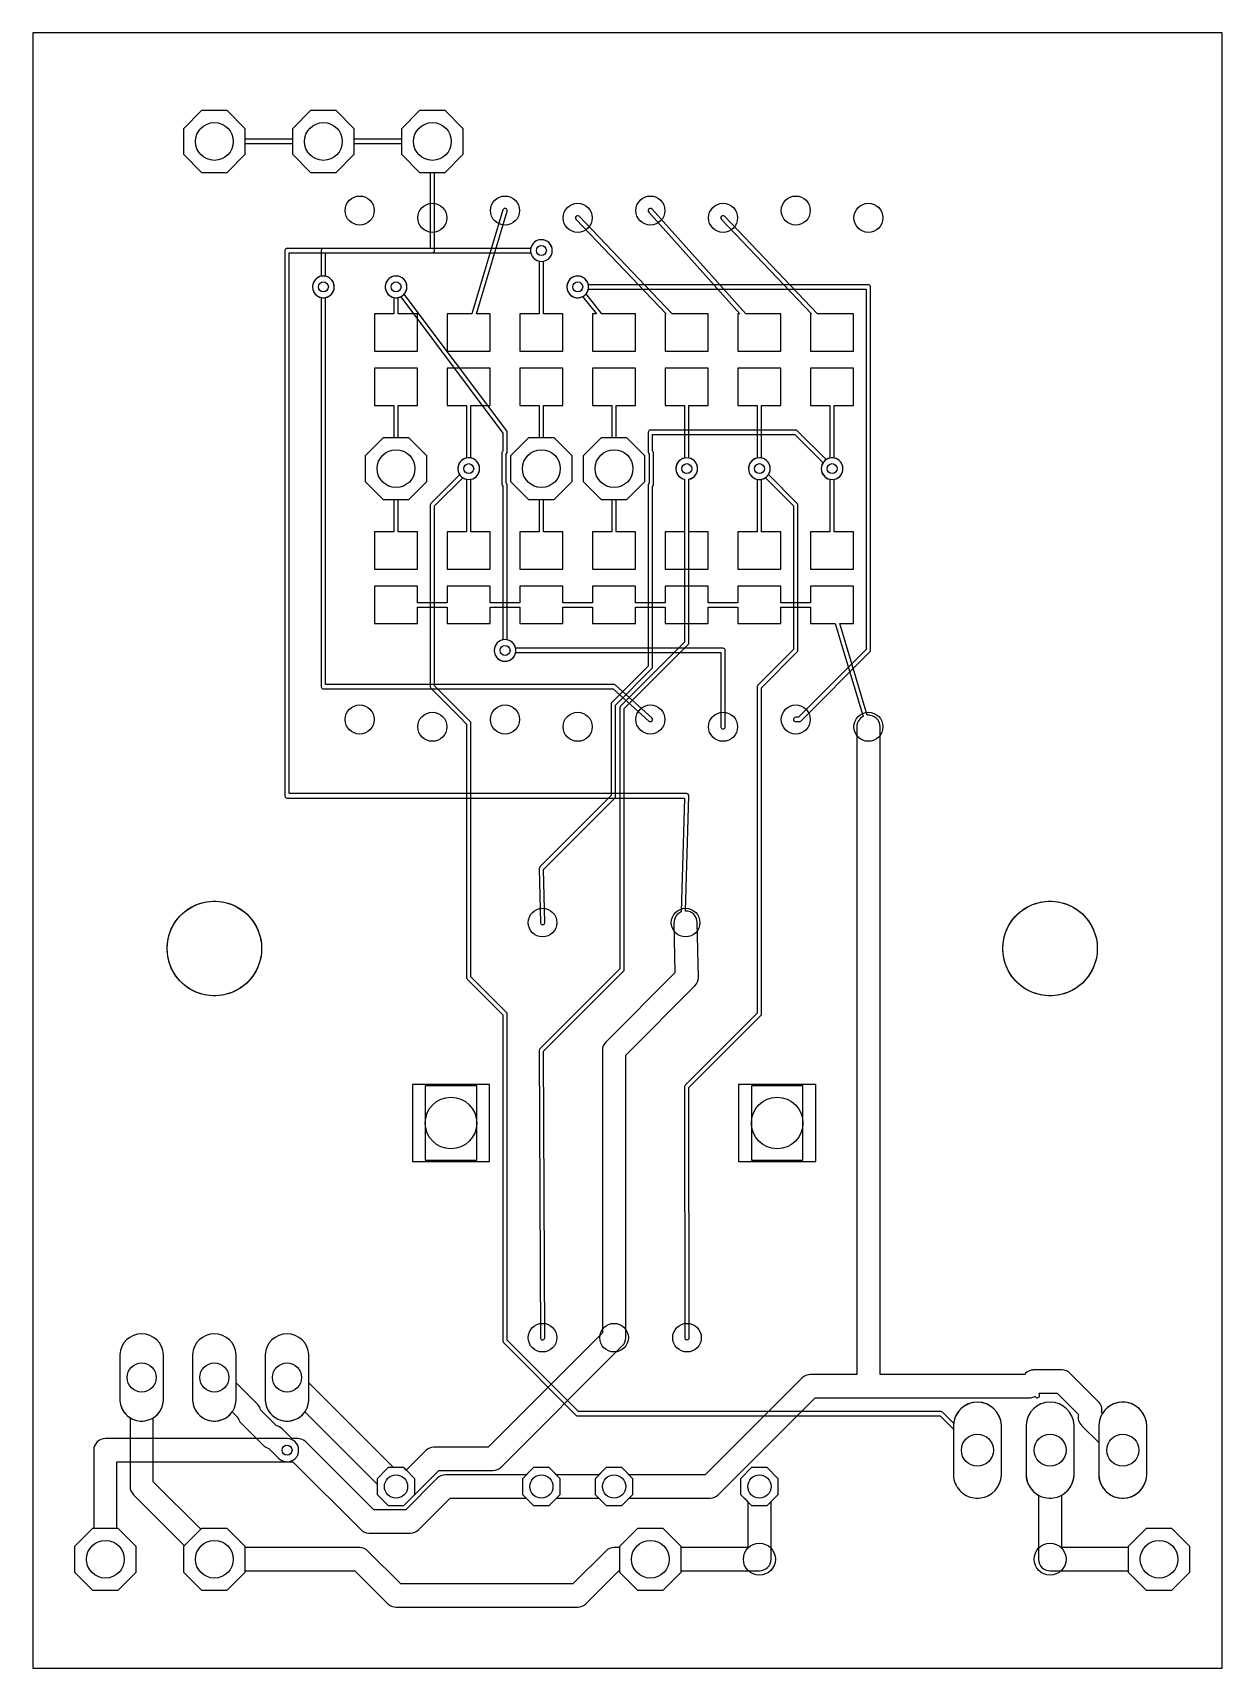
# Model space of a CAD drawing. Header units: millimetres. Extents: x 0 to 41.6, y 0 to 57.1.
import ezdxf

# ---------------------------------------------------------------- set-up
doc = ezdxf.new("R2010")
doc.units = ezdxf.units.MM

msp = doc.modelspace()

# ---------------------------------------------------------------- linework, layer by layer
at = {"layer": '16_copper'}
for points in [[(7.429, 52.893), (7.429, 53.787), (6.797, 54.419), (5.903, 54.419), (5.271, 53.787), (5.271, 52.893), (5.903, 52.261), (6.797, 52.261)], [(11.24, 52.893), (11.24, 53.787), (10.607, 54.419), (9.713, 54.419), (9.081, 53.787), (9.081, 52.893), (9.713, 52.261), (10.607, 52.261)], [(15.05, 52.893), (15.05, 53.787), (14.417, 54.419), (13.523, 54.419), (12.891, 53.787), (12.891, 52.893), (13.523, 52.261), (14.417, 52.261)], [(13.78, 41.463), (13.78, 42.357), (13.147, 42.989), (12.253, 42.989), (11.62, 42.357), (11.62, 41.463), (12.253, 40.831), (13.147, 40.831)], [(18.86, 41.463), (18.86, 42.357), (18.227, 42.989), (17.333, 42.989), (16.701, 42.357), (16.701, 41.463), (17.333, 40.831), (18.227, 40.831)], [(21.399, 41.463), (21.399, 42.357), (20.767, 42.989), (19.873, 42.989), (19.241, 42.357), (19.241, 41.463), (19.873, 40.831), (20.767, 40.831)], [(15.97, 20.4), (13.27, 20.4), (13.27, 17.7), (15.97, 17.7)], [(27.37, 20.4), (24.67, 20.4), (24.67, 17.7), (27.37, 17.7)], [(13.36, 6.076), (13.36, 6.624), (12.974, 7.01), (12.426, 7.01), (12.04, 6.624), (12.04, 6.076), (12.426, 5.69), (12.974, 5.69)], [(18.44, 6.076), (18.44, 6.624), (18.054, 7.01), (17.506, 7.01), (17.12, 6.624), (17.12, 6.076), (17.506, 5.69), (18.054, 5.69)], [(20.98, 6.076), (20.98, 6.624), (20.594, 7.01), (20.046, 7.01), (19.66, 6.624), (19.66, 6.076), (20.046, 5.69), (20.594, 5.69)], [(26.06, 6.076), (26.06, 6.624), (25.674, 7.01), (25.126, 7.01), (24.74, 6.624), (24.74, 6.076), (25.126, 5.69), (25.674, 5.69)], [(7.429, 3.363), (7.429, 4.257), (6.797, 4.889), (5.903, 4.889), (5.271, 4.257), (5.271, 3.363), (5.903, 2.731), (6.797, 2.731)], [(22.669, 3.363), (22.669, 4.257), (22.037, 4.889), (21.143, 4.889), (20.511, 4.257), (20.511, 3.363), (21.143, 2.731), (22.037, 2.731)], [(40.45, 3.363), (40.45, 4.257), (39.817, 4.889), (38.923, 4.889), (38.291, 4.257), (38.291, 3.363), (38.923, 2.731), (39.817, 2.731)]]:
    msp.add_lwpolyline(points, close=True, dxfattribs=at)
for points in [[(10.234, 47.888, 0.818106), (10.236, 48.631), (10.236, 49.454), (17.409, 49.454, 0.996924), (18.152, 49.604), (18.139, 49.652, 0.764884), (17.409, 49.606), (10.16, 49.606, 0.414214), (10.084, 49.53), (10.084, 48.631), (10.038, 48.619), (9.992, 48.6), (9.949, 48.575), (9.91, 48.545), (9.875, 48.51), (9.845, 48.471), (9.82, 48.428), (9.801, 48.382), (9.788, 48.334), (9.782, 48.285), (9.782, 48.235), (9.788, 48.186), (9.801, 48.138), (9.82, 48.092), (9.845, 48.049), (9.875, 48.01), (9.91, 47.975), (9.949, 47.945), (9.992, 47.92), (10.038, 47.901), (10.086, 47.888), (10.135, 47.882), (10.185, 47.882)], [(16.584, 35.188, 0.818106), (16.586, 35.931), (16.586, 41.33, 0.14431), (16.574, 41.371), (16.569, 41.377, 0.075692), (16.548, 41.4), (16.548, 42.42, 0.274154), (16.586, 42.49), (16.586, 43.18, 0.162276), (16.571, 43.226), (12.984, 48.009, 0.938883), (12.45, 48.545), (12.415, 48.51, 0.813475), (12.862, 47.918), (16.434, 43.155), (16.434, 42.522, 0.075205), (16.413, 42.499), (16.407, 42.492, 0.141394), (16.396, 42.452), (16.396, 41.368, 0.274154), (16.434, 41.299), (16.434, 35.931), (16.388, 35.919), (16.342, 35.9), (16.299, 35.875), (16.26, 35.845), (16.225, 35.81), (16.195, 35.771), (16.17, 35.728), (16.151, 35.682), (16.138, 35.634), (16.132, 35.585), (16.132, 35.535), (16.138, 35.486), (16.151, 35.438), (16.17, 35.392), (16.195, 35.349), (16.225, 35.31), (16.26, 35.275), (16.299, 35.245), (16.342, 35.22), (16.388, 35.201), (16.436, 35.188), (16.485, 35.182), (16.535, 35.182)], [(26.805, 33.072, 0.169977), (26.851, 33.093), (29.264, 35.506, 0.198912), (29.286, 35.56), (29.286, 48.26, 0.414214), (29.21, 48.336), (19.421, 48.336, 0.996924), (18.678, 48.186), (18.691, 48.138, 0.764884), (19.421, 48.184), (29.134, 48.184), (29.134, 35.592), (26.765, 33.223), (26.67, 33.223, 0.871067), (26.649, 33.074), (26.67, 33.071), (26.797, 33.071)], [(17.833, 25.975, 0.371208), (17.896, 26.052), (17.857, 27.909), (20.348, 30.401, 0.198912), (20.371, 30.455), (20.371, 33.652), (21.644, 34.925, 0.198912), (21.666, 34.979), (21.666, 41.299, 0.274154), (21.704, 41.368), (21.704, 42.452, 0.14431), (21.692, 42.493), (21.687, 42.499, 0.075692), (21.666, 42.522), (21.666, 43.104), (26.638, 43.104), (27.624, 42.119, 0.996926), (28.255, 41.699), (28.28, 41.742, 0.764883), (27.731, 42.226), (26.724, 43.234, 0.198912), (26.67, 43.256), (21.59, 43.256, 0.414214), (21.514, 43.18), (21.514, 42.49, 0.274154), (21.552, 42.42), (21.552, 41.4, 0.075205), (21.531, 41.377), (21.526, 41.371, 0.141394), (21.514, 41.33), (21.514, 35.011), (20.241, 33.737, 0.198912), (20.218, 33.684), (20.218, 30.486), (17.726, 27.994, 0.204418), (17.704, 27.938), (17.744, 26.048), (17.747, 26.027), (17.757, 26.007), (17.772, 25.991), (17.79, 25.98), (17.811, 25.974)], [(33.13, 5.95, 0.36397), (33.858, 6.745), (33.858, 8.495, 0.92045), (32.188, 8.56), (31.804, 8.944, 0.198912), (31.75, 8.966), (19.082, 8.966), (16.586, 11.462), (16.586, 22.86, 0.198912), (16.564, 22.914), (15.316, 24.162), (15.316, 33.02, 0.198912), (15.294, 33.074), (15.027, 33.341, 0.066745), (15.014, 33.357), (14.434, 33.937, 0.062027), (14.419, 33.949), (14.046, 34.322), (14.046, 40.608), (15.031, 41.594, 0.996926), (15.451, 42.225), (15.408, 42.25, 0.764883), (14.924, 41.701), (13.916, 40.694, 0.198912), (13.894, 40.64), (13.894, 34.29, 0.198912), (13.916, 34.236), (14.323, 33.83, 0.064121), (14.338, 33.818), (14.895, 33.262, 0.064608), (14.907, 33.246), (15.164, 32.988), (15.164, 24.13, 0.198912), (15.186, 24.076), (16.434, 22.828), (16.434, 11.43, 0.198912), (16.456, 11.376), (18.996, 8.836, 0.198912), (19.05, 8.814), (31.718, 8.814), (32.182, 8.35), (32.182, 6.745), (32.188, 6.672), (32.201, 6.6), (32.22, 6.53), (32.245, 6.461), (32.276, 6.394), (32.312, 6.331), (32.354, 6.271), (32.401, 6.215), (32.453, 6.163), (32.509, 6.116), (32.569, 6.074), (32.633, 6.038), (32.699, 6.007), (32.768, 5.982), (32.838, 5.963), (32.91, 5.95), (32.983, 5.944), (33.057, 5.944)], [(17.832, 11.475, 0.3712), (17.896, 11.55), (17.856, 21.559), (20.653, 24.356, 0.198912), (20.676, 24.409), (20.676, 33.526), (22.914, 35.764, 0.198912), (22.936, 35.818), (22.936, 41.539, 0.996924), (22.786, 42.282), (22.738, 42.269, 0.764884), (22.784, 41.539), (22.784, 35.849), (20.546, 33.611, 0.198912), (20.523, 33.557), (20.523, 24.441), (17.726, 21.644, 0.199946), (17.704, 21.59), (17.744, 11.55), (17.747, 11.528), (17.756, 11.508), (17.771, 11.492), (17.789, 11.48), (17.81, 11.474)], [(22.881, 11.475, 0.371211), (22.946, 11.55), (22.936, 20.288), (25.454, 22.806, 0.198912), (25.476, 22.86), (25.476, 34.258), (26.724, 35.506, 0.198912), (26.746, 35.56), (26.746, 40.64, 0.198912), (26.724, 40.694), (25.716, 41.701, 0.996926), (25.085, 42.121), (25.06, 42.078, 0.764883), (25.609, 41.594), (26.594, 40.608), (26.594, 35.592), (25.346, 34.344, 0.198912), (25.324, 34.29), (25.324, 22.892), (22.806, 20.374, 0.199211), (22.784, 20.32), (22.794, 11.55), (22.797, 11.528), (22.806, 11.509), (22.82, 11.492), (22.839, 11.481), (22.86, 11.475)], [(3.922, 8.643, 0.357806), (4.572, 9.361), (4.572, 10.959, 0.95208), (3.048, 10.959), (3.048, 9.361), (3.055, 9.286), (3.07, 9.213), (3.092, 9.141), (3.12, 9.072), (3.156, 9.006), (3.197, 8.944), (3.245, 8.886), (3.298, 8.833), (3.356, 8.785), (3.418, 8.744), (3.484, 8.708), (3.553, 8.68), (3.625, 8.658), (3.698, 8.643), (3.773, 8.636), (3.847, 8.636)], [(6.462, 8.643, 0.357806), (7.112, 9.361), (7.112, 10.959, 0.95208), (5.588, 10.959), (5.588, 9.361), (5.595, 9.286), (5.61, 9.213), (5.632, 9.141), (5.66, 9.072), (5.696, 9.006), (5.737, 8.944), (5.785, 8.886), (5.838, 8.833), (5.896, 8.785), (5.958, 8.744), (6.024, 8.708), (6.093, 8.68), (6.165, 8.658), (6.238, 8.643), (6.313, 8.636), (6.387, 8.636)], [(9.002, 8.643, 0.357806), (9.652, 9.361), (9.652, 10.959, 0.95208), (8.128, 10.959), (8.128, 9.361), (8.135, 9.286), (8.15, 9.213), (8.172, 9.141), (8.2, 9.072), (8.236, 9.006), (8.277, 8.944), (8.325, 8.886), (8.378, 8.833), (8.436, 8.785), (8.498, 8.744), (8.564, 8.708), (8.633, 8.68), (8.705, 8.658), (8.778, 8.643), (8.853, 8.636), (8.927, 8.636)], [(35.67, 5.95, 0.36397), (36.398, 6.745), (36.398, 8.495, 0.957291), (34.722, 8.495), (34.722, 6.745), (34.728, 6.672), (34.741, 6.6), (34.76, 6.53), (34.785, 6.461), (34.816, 6.394), (34.852, 6.331), (34.894, 6.271), (34.941, 6.215), (34.993, 6.163), (35.049, 6.116), (35.109, 6.074), (35.173, 6.038), (35.239, 6.007), (35.308, 5.982), (35.378, 5.963), (35.45, 5.95), (35.523, 5.944), (35.597, 5.944)], [(38.21, 5.95, 0.36397), (38.938, 6.745), (38.938, 8.495, 0.957291), (37.262, 8.495), (37.262, 6.745), (37.268, 6.672), (37.281, 6.6), (37.3, 6.53), (37.325, 6.461), (37.356, 6.394), (37.392, 6.331), (37.434, 6.271), (37.481, 6.215), (37.533, 6.163), (37.589, 6.116), (37.649, 6.074), (37.713, 6.038), (37.779, 6.007), (37.848, 5.982), (37.918, 5.963), (37.99, 5.95), (38.063, 5.944), (38.137, 5.944)], [(3.62, 3.363), (3.62, 4.257), (2.987, 4.889), (2.946, 4.889), (2.946, 7.214), (8.89, 7.214, 1), (8.89, 8.026), (2.54, 8.026, 0.414214), (2.134, 7.62), (2.134, 4.889), (2.093, 4.889), (1.461, 4.257), (1.461, 3.363), (2.093, 2.731), (2.987, 2.731)]]:
    msp.add_lwpolyline(points, format="xyb", close=True, dxfattribs=at)
at = {"layer": '1_copper'}
for points in [[(14.417, 52.261), (15.05, 52.893), (15.05, 53.787), (14.417, 54.419), (13.523, 54.419), (12.891, 53.787), (12.891, 53.416), (11.24, 53.416), (11.24, 53.787), (10.607, 54.419), (9.713, 54.419), (9.081, 53.787), (9.081, 53.416), (7.429, 53.416), (7.429, 53.787), (6.797, 54.419), (5.903, 54.419), (5.271, 53.787), (5.271, 52.893), (5.903, 52.261), (6.797, 52.261), (7.429, 52.893), (7.429, 53.264), (9.081, 53.264), (9.081, 52.893), (9.713, 52.261), (10.607, 52.261), (11.24, 52.893), (11.24, 53.264), (12.891, 53.264), (12.891, 52.893), (13.523, 52.261), (13.894, 52.261), (13.894, 49.606), (8.89, 49.606, 0.414214), (8.814, 49.53), (8.814, 30.48, 0.414214), (8.89, 30.404), (22.782, 30.404), (22.665, 26.425, 0.309441), (22.414, 26.042), (22.45, 24.295), (20.033, 21.877, 0.198912), (19.914, 21.59), (19.914, 11.718), (15.917, 7.722), (14.024, 7.722, 0.198912), (13.737, 7.603), (13.059, 6.925), (12.974, 7.01), (12.614, 7.01), (9.652, 9.973), (9.652, 10.959, 0.95208), (8.128, 10.959), (8.128, 9.361, 0.71456), (9.514, 8.961), (12.04, 6.436), (12.04, 6.076), (12.426, 5.69), (12.974, 5.69), (13.347, 6.063), (13.347, 6.063), (14.193, 6.909), (16.085, 6.909, 0.198912), (16.373, 7.028), (20.607, 11.263, 0.198912), (20.726, 11.55), (20.726, 21.422), (23.147, 23.843, 0.204332), (23.266, 24.138), (23.226, 26.058, 0.409094), (22.819, 26.456), (22.936, 30.478, 0.422793), (22.86, 30.556), (8.966, 30.556), (8.966, 49.454), (13.97, 49.454, 0.414214), (14.046, 49.53), (14.046, 52.261)], [(15.99, 47.32), (15.513, 47.32), (16.583, 50.905, 1), (16.437, 50.949), (15.354, 47.32), (14.49, 47.32), (14.49, 46.02), (15.99, 46.02)], [(26.15, 47.32), (24.921, 47.32), (21.647, 50.978, 1), (21.533, 50.876), (24.716, 47.32), (24.65, 47.32), (24.65, 46.02), (26.15, 46.02)], [(23.61, 47.32), (22.347, 47.32), (19.105, 50.726, 1), (18.995, 50.62), (22.136, 47.32), (22.11, 47.32), (22.11, 46.02), (23.61, 46.02)], [(28.69, 47.32), (27.427, 47.32), (24.185, 50.726, 1), (24.075, 50.62), (27.216, 47.32), (27.19, 47.32), (27.19, 46.02), (28.69, 46.02)], [(18.53, 47.32), (17.856, 47.32), (17.856, 49.159, 0.996924), (17.706, 49.902), (17.658, 49.889, 0.764884), (17.704, 49.159), (17.704, 47.32), (17.03, 47.32), (17.03, 46.02), (18.53, 46.02)], [(21.621, 33.077, 0.544694), (21.641, 33.204), (20.371, 34.347, 0.185284), (20.32, 34.366), (10.236, 34.366), (10.236, 47.889, 0.996924), (10.086, 48.632), (10.038, 48.619, 0.764884), (10.084, 47.889), (10.084, 34.29, 0.414214), (10.16, 34.214), (20.291, 34.214), (21.539, 33.09), (21.557, 33.078), (21.578, 33.072), (21.6, 33.071)], [(13.45, 47.32), (12.776, 47.32), (12.776, 47.889, 0.996924), (12.626, 48.632), (12.578, 48.619, 0.764884), (12.624, 47.889), (12.624, 47.32), (11.95, 47.32), (11.95, 46.02), (13.45, 46.02)], [(21.07, 47.32), (19.898, 47.32), (19.341, 48.018, 0.987166), (18.765, 48.51), (18.735, 48.471, 0.7726), (19.222, 47.923), (19.703, 47.32), (19.57, 47.32), (19.57, 46.02), (21.07, 46.02)], [(15.99, 39.7), (15.316, 39.7), (15.316, 41.539, 0.815538), (15.316, 42.281), (15.316, 44.12), (15.99, 44.12), (15.99, 45.42), (14.49, 45.42), (14.49, 44.12), (15.164, 44.12), (15.164, 42.281, 0.815538), (15.164, 41.539), (15.164, 39.7), (14.49, 39.7), (14.49, 38.4), (15.99, 38.4)], [(23.61, 39.7), (22.936, 39.7), (22.936, 41.539, 0.815538), (22.936, 42.281), (22.936, 44.12), (23.61, 44.12), (23.61, 45.42), (22.11, 45.42), (22.11, 44.12), (22.784, 44.12), (22.784, 42.281, 0.815538), (22.784, 41.539), (22.784, 39.7), (22.11, 39.7), (22.11, 38.4), (23.61, 38.4)], [(26.15, 39.7), (25.476, 39.7), (25.476, 41.539, 0.815538), (25.476, 42.281), (25.476, 44.12), (26.15, 44.12), (26.15, 45.42), (24.65, 45.42), (24.65, 44.12), (25.324, 44.12), (25.324, 42.281, 0.815538), (25.324, 41.539), (25.324, 39.7), (24.65, 39.7), (24.65, 38.4), (26.15, 38.4)], [(28.69, 39.7), (28.016, 39.7), (28.016, 41.539, 0.815538), (28.016, 42.281), (28.016, 44.12), (28.69, 44.12), (28.69, 45.42), (27.19, 45.42), (27.19, 44.12), (27.864, 44.12), (27.864, 42.281, 0.815538), (27.864, 41.539), (27.864, 39.7), (27.19, 39.7), (27.19, 38.4), (28.69, 38.4)], [(34.832, 9.449, 0.108947), (35.003, 9.487), (35.026, 9.498, -0.009565), (35.044, 9.506), (35.053, 9.486, 0.866052), (35.192, 9.544), (35.175, 9.61), (35.809, 9.61), (36.551, 8.869, 0.265873), (36.67, 8.476), (37.262, 7.883), (37.262, 6.745, 0.957291), (38.938, 6.745), (38.938, 8.495, 0.735462), (37.39, 8.905), (37.363, 8.931, 0.265873), (37.244, 9.324), (36.264, 10.304, 0.198912), (35.977, 10.423), (34.994, 10.423, 0.031119), (34.943, 10.42), (34.92, 10.416, 0.133852), (34.871, 10.403), (34.846, 10.395, 0.141049), (34.664, 10.262), (29.616, 10.262), (29.616, 32.893, 0.444098), (29.169, 33.297), (28.213, 36.5), (28.69, 36.5), (28.69, 37.8), (27.19, 37.8), (27.19, 37.226), (26.15, 37.226), (26.15, 37.8), (24.65, 37.8), (24.65, 37.226), (23.61, 37.226), (23.61, 37.8), (22.11, 37.8), (22.11, 37.226), (21.07, 37.226), (21.07, 37.8), (19.57, 37.8), (19.57, 37.226), (18.53, 37.226), (18.53, 37.8), (17.03, 37.8), (17.03, 37.226), (15.99, 37.226), (15.99, 37.8), (14.49, 37.8), (14.49, 37.226), (13.45, 37.226), (13.45, 37.8), (11.95, 37.8), (11.95, 36.5), (13.45, 36.5), (13.45, 37.074), (14.49, 37.074), (14.49, 36.5), (15.99, 36.5), (15.99, 37.074), (17.03, 37.074), (17.03, 36.5), (18.53, 36.5), (18.53, 37.074), (19.57, 37.074), (19.57, 36.5), (21.07, 36.5), (21.07, 37.074), (22.11, 37.074), (22.11, 36.5), (23.61, 36.5), (23.61, 37.074), (24.65, 37.074), (24.65, 36.5), (26.15, 36.5), (26.15, 37.074), (27.19, 37.074), (27.19, 36.5), (28.054, 36.5), (29.023, 33.253, 0.279961), (28.804, 32.893), (28.804, 10.262), (27.181, 10.262, 0.198912), (26.894, 10.143), (23.507, 6.756), (20.848, 6.756), (20.594, 7.01), (20.046, 7.01), (19.792, 6.756), (18.308, 6.756), (18.054, 7.01), (17.506, 7.01), (17.252, 6.756), (14.424, 6.756, 0.198912), (14.137, 6.637), (13.037, 5.537), (11.92, 5.537), (9.549, 7.907, 0.198912), (9.262, 8.026), (9.058, 8.026), (8.72, 8.365, 0.141904), (8.522, 8.473), (7.965, 9.03, 0.142137), (7.857, 9.228), (7.112, 9.973), (7.112, 10.959, 0.95208), (5.588, 10.959), (5.588, 9.361, 0.71456), (6.974, 8.961), (7.173, 8.762, 0.142137), (7.282, 8.564), (8.056, 7.79, 0.141904), (8.254, 7.681), (8.603, 7.333, 0.198912), (8.89, 7.214), (9.094, 7.214), (11.464, 4.843, 0.198912), (11.751, 4.724), (13.205, 4.724, 0.198912), (13.492, 4.843), (14.593, 5.944), (17.252, 5.944), (17.506, 5.69), (18.054, 5.69), (18.308, 5.944), (19.792, 5.944), (20.046, 5.69), (20.594, 5.69), (20.848, 5.944), (23.676, 5.944, 0.198912), (23.963, 6.063), (27.349, 9.449), (34.832, 9.449)], [(24.141, 32.818, 0.371202), (24.206, 32.893), (24.206, 35.56, 0.414214), (24.13, 35.636), (16.881, 35.636, 0.996924), (16.138, 35.486), (16.151, 35.438, 0.764884), (16.881, 35.484), (24.054, 35.484), (24.054, 32.893), (24.057, 32.871), (24.066, 32.852), (24.08, 32.835), (24.099, 32.824), (24.12, 32.818)], [(19.05, 2.134, 0.19886), (19.337, 2.253), (20.488, 3.404), (20.511, 3.404), (20.511, 3.363), (21.143, 2.731), (22.037, 2.731), (22.669, 3.363), (22.669, 3.404), (25.4, 3.404, 0.414214), (25.806, 3.81), (25.806, 5.822), (26.06, 6.076), (26.06, 6.624), (25.674, 7.01), (25.126, 7.01), (24.74, 6.624), (24.74, 6.076), (24.994, 5.822), (24.994, 4.216), (22.669, 4.216), (22.669, 4.257), (22.037, 4.889), (21.143, 4.889), (20.511, 4.257), (20.511, 4.216), (20.32, 4.216, 0.198912), (20.033, 4.097), (18.882, 2.946), (12.868, 2.946), (11.717, 4.097, 0.198912), (11.43, 4.216), (7.429, 4.216), (7.429, 4.257), (6.797, 4.889), (5.903, 4.889), (5.874, 4.861), (4.216, 6.518), (4.216, 8.753, 0.244558), (4.572, 9.361), (4.572, 10.959, 0.95208), (3.048, 10.959), (3.048, 9.361, 0.244558), (3.404, 8.753), (3.404, 6.35, 0.198912), (3.523, 6.063), (5.299, 4.286), (5.271, 4.257), (5.271, 3.363), (5.903, 2.731), (6.797, 2.731), (7.429, 3.363), (7.429, 3.404), (11.262, 3.404), (12.413, 2.253, 0.198912), (12.7, 2.134), (19.05, 2.134)], [(33.13, 5.95, 0.36397), (33.858, 6.745), (33.858, 8.495, 0.957291), (32.182, 8.495), (32.182, 6.745), (32.188, 6.672), (32.201, 6.6), (32.22, 6.53), (32.245, 6.461), (32.276, 6.394), (32.312, 6.331), (32.354, 6.271), (32.401, 6.215), (32.453, 6.163), (32.509, 6.116), (32.569, 6.074), (32.633, 6.038), (32.699, 6.007), (32.768, 5.982), (32.838, 5.963), (32.91, 5.95), (32.983, 5.944), (33.057, 5.944)], [(40.45, 3.363), (40.45, 4.257), (39.817, 4.889), (38.923, 4.889), (38.291, 4.257), (38.291, 4.216), (35.966, 4.216), (35.966, 6.049, 0.260957), (36.398, 6.745), (36.398, 8.495, 0.957291), (34.722, 8.495), (34.722, 6.745, 0.260957), (35.154, 6.049), (35.154, 3.81, 0.414214), (35.56, 3.404), (38.291, 3.404), (38.291, 3.363), (38.923, 2.731), (39.817, 2.731)]]:
    msp.add_lwpolyline(points, format="xyb", close=True, dxfattribs=at)
for points in [[(13.45, 39.7), (12.776, 39.7), (12.776, 40.831), (13.147, 40.831), (13.78, 41.463), (13.78, 42.357), (13.147, 42.989), (12.776, 42.989), (12.776, 44.12), (13.45, 44.12), (13.45, 45.42), (11.95, 45.42), (11.95, 44.12), (12.624, 44.12), (12.624, 42.989), (12.253, 42.989), (11.62, 42.357), (11.62, 41.463), (12.253, 40.831), (12.624, 40.831), (12.624, 39.7), (11.95, 39.7), (11.95, 38.4), (13.45, 38.4)], [(18.53, 39.7), (17.856, 39.7), (17.856, 40.831), (18.227, 40.831), (18.86, 41.463), (18.86, 42.357), (18.227, 42.989), (17.856, 42.989), (17.856, 44.12), (18.53, 44.12), (18.53, 45.42), (17.03, 45.42), (17.03, 44.12), (17.704, 44.12), (17.704, 42.989), (17.333, 42.989), (16.701, 42.357), (16.701, 41.463), (17.333, 40.831), (17.704, 40.831), (17.704, 39.7), (17.03, 39.7), (17.03, 38.4), (18.53, 38.4)], [(21.07, 39.7), (20.396, 39.7), (20.396, 40.831), (20.767, 40.831), (21.399, 41.463), (21.399, 42.357), (20.767, 42.989), (20.396, 42.989), (20.396, 44.12), (21.07, 44.12), (21.07, 45.42), (19.57, 45.42), (19.57, 44.12), (20.244, 44.12), (20.244, 42.989), (19.873, 42.989), (19.241, 42.357), (19.241, 41.463), (19.873, 40.831), (20.244, 40.831), (20.244, 39.7), (19.57, 39.7), (19.57, 38.4), (21.07, 38.4)], [(15.97, 20.4), (13.27, 20.4), (13.27, 17.7), (15.97, 17.7)], [(27.37, 20.4), (24.67, 20.4), (24.67, 17.7), (27.37, 17.7)], [(3.62, 3.363), (3.62, 4.257), (2.987, 4.889), (2.093, 4.889), (1.461, 4.257), (1.461, 3.363), (2.093, 2.731), (2.987, 2.731)]]:
    msp.add_lwpolyline(points, close=True, dxfattribs=at)
at = {"layer": 'drills_NPTH'}
for centre in [(6.35, 25.146), (35.56, 25.146)]:
    msp.add_circle(centre, 1.651, dxfattribs=at)
at = {"layer": 'drills_PTH'}
for centre, radius in [((6.35, 53.34), 0.66), ((10.16, 53.34), 0.66), ((13.97, 53.34), 0.66), ((11.43, 50.927), 0.508), ((16.51, 50.927), 0.508), ((21.59, 50.927), 0.508), ((26.67, 50.927), 0.508), ((13.97, 50.673), 0.508), ((19.05, 50.673), 0.508), ((24.13, 50.673), 0.508), ((29.21, 50.673), 0.508), ((12.7, 41.91), 0.66), ((17.78, 41.91), 0.66), ((20.32, 41.91), 0.66), ((11.43, 33.147), 0.508), ((13.97, 32.893), 0.508), ((16.51, 33.147), 0.508), ((19.05, 32.893), 0.508), ((21.59, 33.147), 0.508), ((24.13, 32.893), 0.508), ((26.67, 33.147), 0.508), ((29.21, 32.893), 0.508), ((17.82, 26.05), 0.5), ((22.82, 26.05), 0.5), ((14.62, 19.05), 0.9), ((26.02, 19.05), 0.9), ((17.82, 11.55), 0.5), ((20.32, 11.55), 0.5), ((22.87, 11.55), 0.5), ((3.81, 10.16), 0.508), ((6.35, 10.16), 0.508), ((8.89, 10.16), 0.508), ((33.02, 7.62), 0.559), ((35.56, 7.62), 0.559), ((38.1, 7.62), 0.559), ((12.7, 6.35), 0.406), ((17.78, 6.35), 0.406), ((20.32, 6.35), 0.406), ((25.4, 6.35), 0.406), ((2.54, 3.81), 0.66), ((6.35, 3.81), 0.66), ((21.59, 3.81), 0.66), ((25.4, 3.81), 0.559), ((35.56, 3.81), 0.559), ((39.37, 3.81), 0.66)]:
    msp.add_circle(centre, radius, dxfattribs=at)
at = {"layer": 'drills_via_1_16'}
for centre in [(17.78, 49.53), (10.16, 48.26), (12.7, 48.26), (19.05, 48.26), (15.24, 41.91), (22.86, 41.91), (25.4, 41.91), (27.94, 41.91), (16.51, 35.56), (8.89, 7.62)]:
    msp.add_circle(centre, 0.175, dxfattribs=at)
at = {"layer": 'holes'}
for points in [[(8.001, 25.092), (7.994, 24.984), (7.98, 24.877), (7.959, 24.771), (7.931, 24.666), (7.896, 24.564), (7.855, 24.464), (7.807, 24.367), (7.753, 24.274), (7.693, 24.184), (7.627, 24.098), (7.556, 24.017), (7.479, 23.94), (7.398, 23.869), (7.312, 23.803), (7.222, 23.743), (7.129, 23.689), (7.032, 23.641), (6.932, 23.6), (6.83, 23.565), (6.725, 23.537), (6.619, 23.516), (6.512, 23.502), (6.404, 23.495), (6.296, 23.495), (6.188, 23.502), (6.081, 23.516), (5.975, 23.537), (5.87, 23.565), (5.768, 23.6), (5.668, 23.641), (5.571, 23.689), (5.478, 23.743), (5.388, 23.803), (5.302, 23.869), (5.221, 23.94), (5.144, 24.017), (5.073, 24.098), (5.007, 24.184), (4.947, 24.274), (4.893, 24.367), (4.845, 24.464), (4.804, 24.564), (4.769, 24.666), (4.741, 24.771), (4.72, 24.877), (4.706, 24.984), (4.699, 25.092), (4.699, 25.2), (4.706, 25.308), (4.72, 25.415), (4.741, 25.521), (4.769, 25.626), (4.804, 25.728), (4.845, 25.828), (4.893, 25.925), (4.947, 26.018), (5.007, 26.108), (5.073, 26.194), (5.144, 26.275), (5.221, 26.352), (5.302, 26.423), (5.388, 26.489), (5.478, 26.549), (5.571, 26.603), (5.668, 26.651), (5.768, 26.692), (5.87, 26.727), (5.975, 26.755), (6.081, 26.776), (6.188, 26.79), (6.296, 26.797), (6.404, 26.797), (6.512, 26.79), (6.619, 26.776), (6.725, 26.755), (6.83, 26.727), (6.932, 26.692), (7.032, 26.651), (7.129, 26.603), (7.222, 26.549), (7.312, 26.489), (7.398, 26.423), (7.479, 26.352), (7.556, 26.275), (7.627, 26.194), (7.693, 26.108), (7.753, 26.018), (7.807, 25.925), (7.855, 25.828), (7.896, 25.728), (7.931, 25.626), (7.959, 25.521), (7.98, 25.415), (7.994, 25.308), (8.001, 25.2), (8.001, 25.092)], [(37.211, 25.092), (37.204, 24.984), (37.19, 24.877), (37.169, 24.771), (37.141, 24.666), (37.106, 24.564), (37.065, 24.464), (37.017, 24.367), (36.963, 24.274), (36.903, 24.184), (36.837, 24.098), (36.766, 24.017), (36.689, 23.94), (36.608, 23.869), (36.522, 23.803), (36.432, 23.743), (36.339, 23.689), (36.242, 23.641), (36.142, 23.6), (36.04, 23.565), (35.935, 23.537), (35.829, 23.516), (35.722, 23.502), (35.614, 23.495), (35.506, 23.495), (35.398, 23.502), (35.291, 23.516), (35.185, 23.537), (35.08, 23.565), (34.978, 23.6), (34.878, 23.641), (34.781, 23.689), (34.688, 23.743), (34.598, 23.803), (34.512, 23.869), (34.431, 23.94), (34.354, 24.017), (34.283, 24.098), (34.217, 24.184), (34.157, 24.274), (34.103, 24.367), (34.055, 24.464), (34.014, 24.564), (33.979, 24.666), (33.951, 24.771), (33.93, 24.877), (33.916, 24.984), (33.909, 25.092), (33.909, 25.2), (33.916, 25.308), (33.93, 25.415), (33.951, 25.521), (33.979, 25.626), (34.014, 25.728), (34.055, 25.828), (34.103, 25.925), (34.157, 26.018), (34.217, 26.108), (34.283, 26.194), (34.354, 26.275), (34.431, 26.352), (34.512, 26.423), (34.598, 26.489), (34.688, 26.549), (34.781, 26.603), (34.878, 26.651), (34.978, 26.692), (35.08, 26.727), (35.185, 26.755), (35.291, 26.776), (35.398, 26.79), (35.506, 26.797), (35.614, 26.797), (35.722, 26.79), (35.829, 26.776), (35.935, 26.755), (36.04, 26.727), (36.142, 26.692), (36.242, 26.651), (36.339, 26.603), (36.432, 26.549), (36.522, 26.489), (36.608, 26.423), (36.689, 26.352), (36.766, 26.275), (36.837, 26.194), (36.903, 26.108), (36.963, 26.018), (37.017, 25.925), (37.065, 25.828), (37.106, 25.728), (37.141, 25.626), (37.169, 25.521), (37.19, 25.415), (37.204, 25.308), (37.211, 25.2), (37.211, 25.092)], [(13.72, 17.75), (15.52, 17.75), (15.52, 20.35), (13.72, 20.35), (13.72, 17.75)], [(25.12, 17.75), (26.92, 17.75), (26.92, 20.35), (25.12, 20.35), (25.12, 17.75)]]:
    msp.add_lwpolyline(points, close=True, dxfattribs=at)
at = {"layer": 'outline'}
msp.add_lwpolyline([(0, 0), (41.58, 0), (41.58, 57.14), (0, 57.14), (0, 0)], close=True, dxfattribs=at)

doc.saveas('drawing.dxf')
